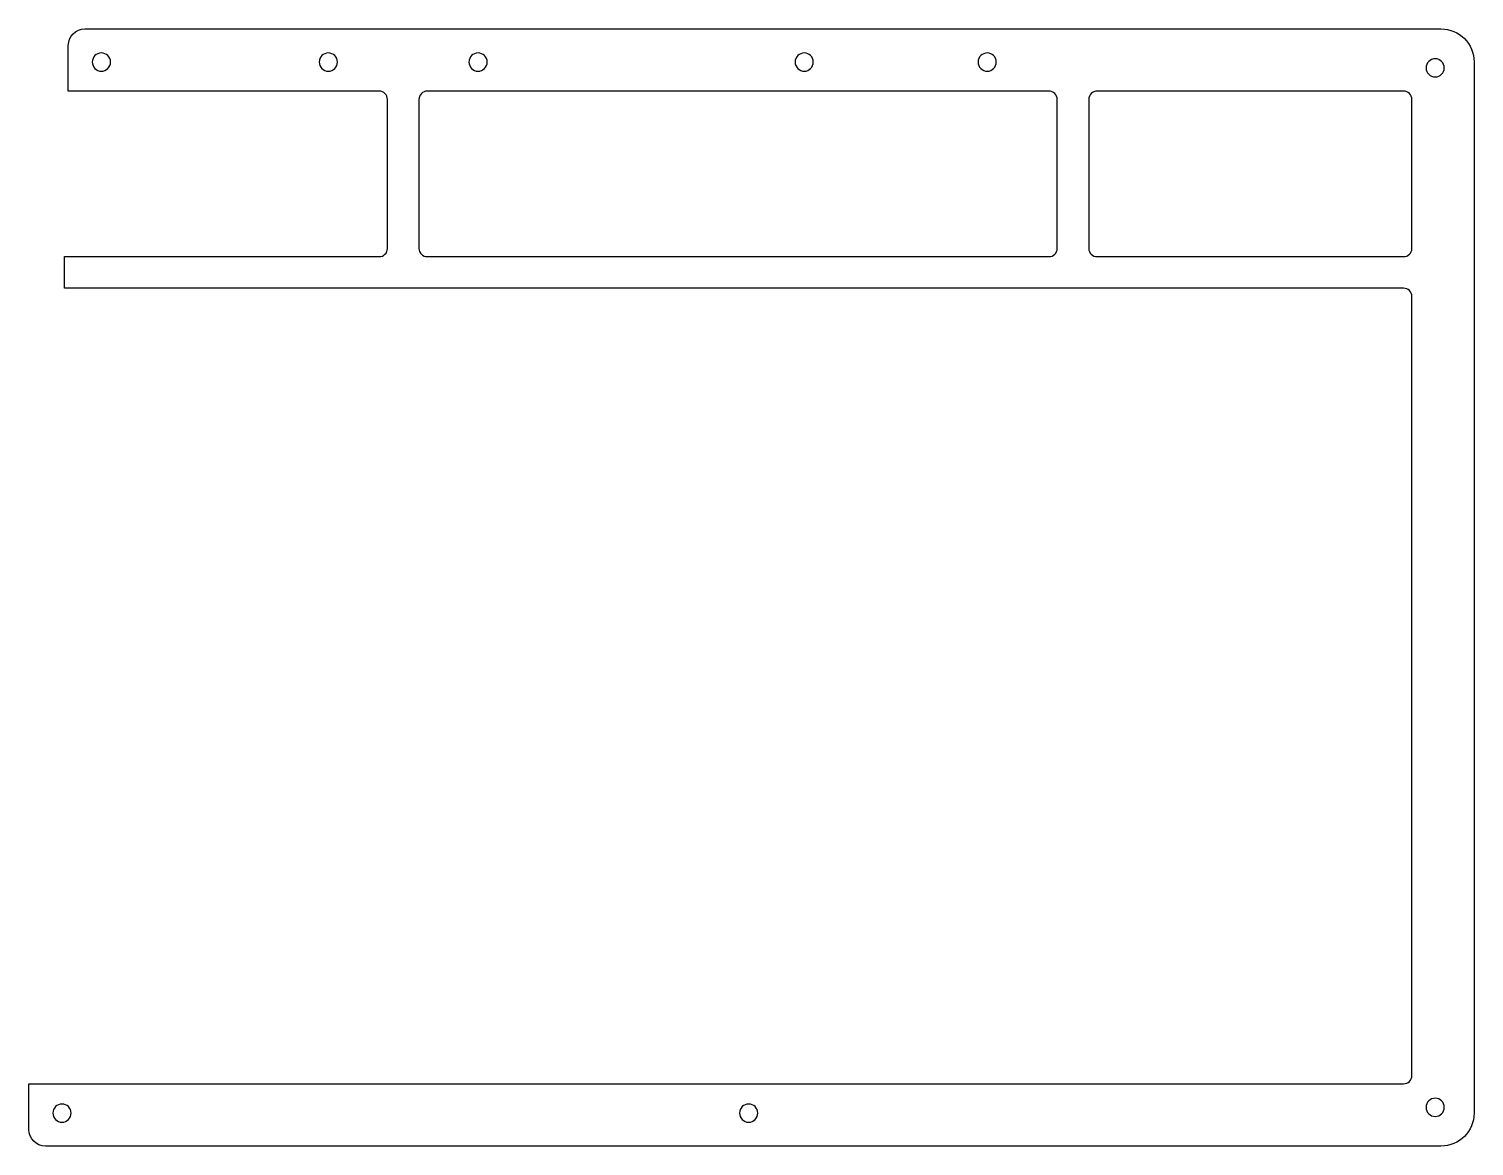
# Model space of a CAD drawing. Header units: inches. Extents: x 56 to 230, y 85 to 220.
import ezdxf

# ---------------------------------------------------------------- set-up
doc = ezdxf.new("R2010")
doc.units = ezdxf.units.IN
doc.header["$MEASUREMENT"] = 0
doc.layers.add('Layer 1', color=7, linetype='Continuous')

msp = doc.modelspace()

# ---------------------------------------------------------------- linework, layer by layer
at = {"layer": 'Layer 1', "color": 205, "lineweight": 25, "true_color": 0x7c46af}
for points, knots in [([(226.26, 219.78), (226.26, 219.78), (62.34, 219.78), (62.34, 219.78), (61.23, 219.78), (60.34, 218.89), (60.34, 217.78), (60.34, 217.78), (60.34, 212.26), (60.34, 212.26), (60.34, 212.26), (97.91, 212.26), (97.91, 212.26), (98.46, 212.26), (98.91, 211.81), (98.91, 211.26), (98.91, 211.26), (98.91, 193.25), (98.91, 193.25), (98.91, 192.69), (98.46, 192.25), (97.91, 192.25), (97.91, 192.25), (59.86, 192.25), (59.86, 192.25), (59.86, 192.25), (59.86, 188.43), (59.86, 188.43), (59.86, 188.43), (221.74, 188.43), (221.74, 188.43), (222.29, 188.43), (222.74, 187.99), (222.74, 187.43), (222.74, 187.43), (222.74, 93.25), (222.74, 93.25), (222.74, 92.69), (222.29, 92.25), (221.74, 92.25), (221.74, 92.25), (55.57, 92.25), (55.57, 92.25), (55.57, 92.25), (55.57, 86.72), (55.57, 86.72), (55.57, 85.62), (56.47, 84.72), (57.57, 84.72), (57.57, 84.72), (226.26, 84.72), (226.26, 84.72), (228.47, 84.72), (230.26, 86.51), (230.26, 88.72), (230.26, 88.72), (230.26, 215.78), (230.26, 215.78), (230.26, 217.99), (228.47, 219.78), (226.26, 219.78)], [0, 0, 0, 0, 1, 1, 1, 2, 2, 2, 3, 3, 3, 4, 4, 4, 5, 5, 5, 6, 6, 6, 7, 7, 7, 8, 8, 8, 9, 9, 9, 10, 10, 10, 11, 11, 11, 12, 12, 12, 13, 13, 13, 14, 14, 14, 15, 15, 15, 16, 16, 16, 17, 17, 17, 18, 18, 18, 19, 19, 19, 20, 20, 20, 20]), ([(65.44, 215.77), (65.44, 215.16), (64.94, 214.67), (64.34, 214.67), (63.73, 214.67), (63.24, 215.16), (63.24, 215.77), (63.24, 216.38), (63.73, 216.87), (64.34, 216.87), (64.94, 216.87), (65.44, 216.38), (65.44, 215.77)], [0, 0, 0, 0, 1, 1, 1, 2, 2, 2, 3, 3, 3, 4, 4, 4, 4]), ([(92.87, 215.77), (92.87, 215.16), (92.38, 214.67), (91.77, 214.67), (91.16, 214.67), (90.67, 215.16), (90.67, 215.77), (90.67, 216.38), (91.16, 216.87), (91.77, 216.87), (92.38, 216.87), (92.87, 216.38), (92.87, 215.77)], [0, 0, 0, 0, 1, 1, 1, 2, 2, 2, 3, 3, 3, 4, 4, 4, 4]), ([(110.97, 215.77), (110.97, 215.16), (110.48, 214.67), (109.87, 214.67), (109.26, 214.67), (108.77, 215.16), (108.77, 215.77), (108.77, 216.38), (109.26, 216.87), (109.87, 216.87), (110.48, 216.87), (110.97, 216.38), (110.97, 215.77)], [0, 0, 0, 0, 1, 1, 1, 2, 2, 2, 3, 3, 3, 4, 4, 4, 4]), ([(150.39, 215.77), (150.39, 215.16), (149.9, 214.67), (149.29, 214.67), (148.68, 214.67), (148.19, 215.16), (148.19, 215.77), (148.19, 216.38), (148.68, 216.87), (149.29, 216.87), (149.9, 216.87), (150.39, 216.38), (150.39, 215.77)], [0, 0, 0, 0, 1, 1, 1, 2, 2, 2, 3, 3, 3, 4, 4, 4, 4]), ([(172.51, 215.77), (172.51, 215.16), (172.02, 214.67), (171.41, 214.67), (170.8, 214.67), (170.31, 215.16), (170.31, 215.77), (170.31, 216.38), (170.8, 216.87), (171.41, 216.87), (172.02, 216.87), (172.51, 216.38), (172.51, 215.77)], [0, 0, 0, 0, 1, 1, 1, 2, 2, 2, 3, 3, 3, 4, 4, 4, 4]), ([(226.66, 215.07), (226.66, 214.46), (226.17, 213.97), (225.56, 213.97), (224.95, 213.97), (224.46, 214.46), (224.46, 215.07), (224.46, 215.68), (224.95, 216.17), (225.56, 216.17), (226.17, 216.17), (226.66, 215.68), (226.66, 215.07)], [0, 0, 0, 0, 1, 1, 1, 2, 2, 2, 3, 3, 3, 4, 4, 4, 4]), ([(102.72, 193.25), (102.72, 193.25), (102.72, 211.26), (102.72, 211.26), (102.72, 211.81), (103.17, 212.26), (103.72, 212.26), (103.72, 212.26), (178.87, 212.26), (178.87, 212.26), (179.43, 212.26), (179.87, 211.81), (179.87, 211.26), (179.87, 211.26), (179.87, 193.25), (179.87, 193.25), (179.87, 192.69), (179.43, 192.25), (178.87, 192.25), (178.87, 192.25), (103.72, 192.25), (103.72, 192.25), (103.17, 192.25), (102.72, 192.69), (102.72, 193.25)], [0, 0, 0, 0, 1, 1, 1, 2, 2, 2, 3, 3, 3, 4, 4, 4, 5, 5, 5, 6, 6, 6, 7, 7, 7, 8, 8, 8, 8]), ([(202.21, 192.25), (202.21, 192.25), (184.69, 192.25), (184.69, 192.25), (184.13, 192.25), (183.69, 192.69), (183.69, 193.25), (183.69, 193.25), (183.69, 211.26), (183.69, 211.26), (183.69, 211.81), (184.13, 212.26), (184.69, 212.26), (184.69, 212.26), (221.74, 212.26), (221.74, 212.26), (222.29, 212.26), (222.74, 211.81), (222.74, 211.26), (222.74, 211.26), (222.74, 193.25), (222.74, 193.25), (222.74, 192.69), (222.29, 192.25), (221.74, 192.25), (221.74, 192.25), (202.21, 192.25), (202.21, 192.25)], [0, 0, 0, 0, 1, 1, 1, 2, 2, 2, 3, 3, 3, 4, 4, 4, 5, 5, 5, 6, 6, 6, 7, 7, 7, 8, 8, 8, 9, 9, 9, 9]), ([(60.67, 88.71), (60.67, 88.1), (60.18, 87.61), (59.57, 87.61), (58.97, 87.61), (58.47, 88.1), (58.47, 88.71), (58.47, 89.32), (58.97, 89.81), (59.57, 89.81), (60.18, 89.81), (60.67, 89.32), (60.67, 88.71)], [0, 0, 0, 0, 1, 1, 1, 2, 2, 2, 3, 3, 3, 4, 4, 4, 4]), ([(143.67, 88.71), (143.67, 88.1), (143.18, 87.61), (142.57, 87.61), (141.97, 87.61), (141.47, 88.1), (141.47, 88.71), (141.47, 89.32), (141.97, 89.81), (142.57, 89.81), (143.18, 89.81), (143.67, 89.32), (143.67, 88.71)], [0, 0, 0, 0, 1, 1, 1, 2, 2, 2, 3, 3, 3, 4, 4, 4, 4]), ([(226.66, 89.41), (226.66, 88.8), (226.17, 88.31), (225.56, 88.31), (224.95, 88.31), (224.46, 88.8), (224.46, 89.41), (224.46, 90.02), (224.95, 90.51), (225.56, 90.51), (226.17, 90.51), (226.66, 90.02), (226.66, 89.41)], [0, 0, 0, 0, 1, 1, 1, 2, 2, 2, 3, 3, 3, 4, 4, 4, 4])]:
    msp.add_open_spline(points, degree=3, knots=knots, dxfattribs=at)

doc.saveas('drawing.dxf')
